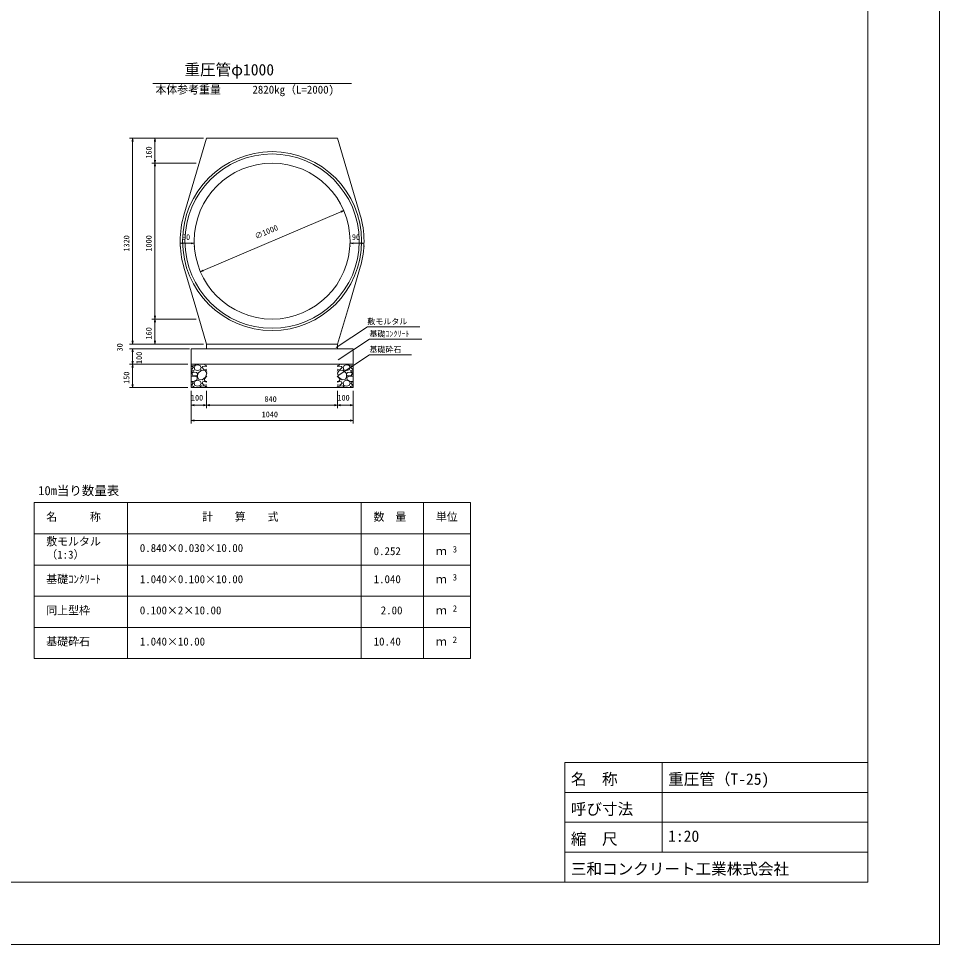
# Model space of a CAD drawing. Units: millimetres, scale not verified. Extents: x 0 to 84100, y 0 to 59400.
# Drawn here: x 54551 to 84100, y 0 to 29700 of the extents above; entities that cross this region are included whole.
import ezdxf
from ezdxf.enums import TextEntityAlignment as Align

# ---------------------------------------------------------------- set-up
doc = ezdxf.new("R2010")
doc.units = ezdxf.units.MM
doc.header["$LTSCALE"] = 100
for name, color, linetype, lineweight in [('D-MTR-FRAM（材料表図枠）', 2, 'Continuous', 18), ('D-STR-DIM（寸法）', 7, 'Continuous', 18), ('D-STR-HTXT（旗揚げ）', 7, 'Continuous', 18), ('D-STR-STRn（構造物）', 7, 'Continuous', 18), ('D-STR（構造物外形線）', 1, 'Continuous', 18), ('D-TTL(外枠）', 2, 'Continuous', 18), ('DEFPOINTS_2', 8, 'Continuous', 18)]:
    doc.layers.add(name, color=color, linetype=linetype, lineweight=lineweight)
for name, color, linetype in [('D-MTR-TXT(文字列）', 7, 'Continuous'), ('D-MTR（材料表タイトル）', 7, 'Continuous'), ('D-STR-TXT（文字）', 7, 'Continuous'), ('D-TTL-TXT（文字）', 7, 'Continuous')]:
    doc.layers.add(name, color=color, linetype=linetype)
doc.styles.add('ＭＳ ゴシック', font='')
doc.styles.get('ＭＳ ゴシック').set_extended_font_data('MS Gothic')

msp = doc.modelspace()

# ---------------------------------------------------------------- linework, layer by layer
at = {"layer": 'D-MTR-FRAM（材料表図枠）'}
for p, q in [((55050, 14171.2), (69050, 14171.2)), ((55050, 9171.2), (55050, 14171.2)), ((58050, 9171.2), (58050, 14171.2)), ((65550, 9171.2), (65550, 14171.2)), ((67550, 10971.2), (67550, 14171.2)), ((67550, 9171.2), (67550, 14171.2)), ((69050, 9171.2), (69050, 14171.2)), ((55050, 13171.2), (69050, 13171.2)), ((55050, 12171.2), (69050, 12171.2)), ((55050, 11171.2), (69050, 11171.2)), ((55050, 10171.2), (69050, 10171.2)), ((55050, 9171.2), (69050, 9171.2))]:
    msp.add_line(p, q, dxfattribs=at)
at = {"layer": 'D-STR-DIM（寸法）'}
for p, q in [((60486.9, 25859.8), (58113, 25859.8)), ((58196.4, 25759.8), (58213, 25859.8)), ((58213, 25859.8), (58229.7, 25759.8)), ((58213, 25859.8), (58213, 25759.8)), ((60486.9, 25859.8), (58828.1, 25859.8)), ((58911.4, 25759.8), (58928.1, 25859.8)), ((58928.1, 25859.8), (58944.7, 25759.8)), ((58928.1, 25859.8), (58928.1, 25759.8)), ((58213, 25759.8), (58213, 19359.8)), ((58928.1, 25759.8), (58928.1, 25159.8)), ((60250.2, 25059.8), (58828.1, 25059.8)), ((60250.2, 25059.8), (58828.1, 25059.8)), ((58928.1, 25059.8), (58911.4, 25159.8)), ((58911.4, 24959.8), (58928.1, 25059.8)), ((58944.7, 25159.8), (58928.1, 25059.8)), ((58928.1, 25059.8), (58928.1, 25159.8)), ((58928.1, 25059.8), (58944.7, 24959.8)), ((58928.1, 25059.8), (58928.1, 24959.8)), ((58928.1, 24959.8), (58928.1, 20159.8)), ((64894.2, 23502.2), (60479.7, 21617.4)), ((64887.6, 23517.6), (64986.1, 23541.5)), ((64986.1, 23541.5), (64894.2, 23502.2)), ((64986.1, 23541.5), (64900.7, 23486.9)), ((59736.9, 22492.3), (59836.9, 22509)), ((59836.9, 22475.6), (59736.9, 22492.3)), ((59736.9, 22492.3), (59836.9, 22492.3)), ((59736.9, 22412.7), (59736.9, 22392.3)), ((60086.9, 22492.3), (59836.9, 22492.3)), ((60086.9, 22509), (60186.9, 22492.3)), ((60186.9, 22492.3), (60086.9, 22475.6)), ((60186.9, 22492.3), (60086.9, 22492.3)), ((60186.9, 22412.7), (60186.9, 22392.3)), ((65186.9, 22492.3), (65286.9, 22509)), ((65286.9, 22475.6), (65186.9, 22492.3)), ((65186.9, 22492.3), (65286.9, 22492.3)), ((65186.9, 22412.7), (65186.9, 22392.3)), ((65286.9, 22492.3), (65536.9, 22492.3)), ((65536.9, 22509), (65636.9, 22492.3)), ((65636.9, 22492.3), (65536.9, 22475.6)), ((65636.9, 22492.3), (65536.9, 22492.3)), ((65636.9, 22412.7), (65636.9, 22392.3)), ((60387.7, 21578.1), (60473.2, 21632.7)), ((60387.7, 21578.1), (60479.7, 21617.4)), ((60486.3, 21602), (60387.7, 21578.1)), ((60250.2, 20059.8), (58828.1, 20059.8)), ((60250.2, 20059.8), (58828.1, 20059.8)), ((58928.1, 20059.8), (58911.4, 20159.8)), ((58911.4, 19959.8), (58928.1, 20059.8)), ((58944.7, 20159.8), (58928.1, 20059.8)), ((58928.1, 20059.8), (58928.1, 20159.8)), ((58928.1, 20059.8), (58944.7, 19959.8)), ((58928.1, 20059.8), (58928.1, 19959.8)), ((58928.1, 19959.8), (58928.1, 19359.8)), ((58213, 19259.8), (58196.4, 19359.8)), ((58213, 19259.8), (58196.4, 19359.8)), ((58213, 19359.8), (58213, 19459.8)), ((58229.7, 19359.8), (58213, 19259.8)), ((58213, 19259.8), (58213, 19359.8)), ((58229.7, 19359.8), (58213, 19259.8)), ((58213, 19259.8), (58213, 19359.8)), ((58928.1, 19259.8), (58911.4, 19359.8)), ((58944.7, 19359.8), (58928.1, 19259.8)), ((58928.1, 19259.8), (58928.1, 19359.8)), ((60486.9, 19259.8), (58113, 19259.8)), ((60486.9, 19259.8), (58113, 19259.8)), ((59986.9, 19109.8), (58113, 19109.8)), ((60031.9, 19109.8), (58113, 19109.8)), ((58196.4, 19009.8), (58213, 19109.8)), ((58196.4, 19009.8), (58213, 19109.8)), ((58213, 19109.8), (58229.7, 19009.8)), ((58213, 19109.8), (58213, 19009.8)), ((58213, 19109.8), (58229.7, 19009.8)), ((58213, 19109.8), (58213, 19009.8)), ((58213, 19009.8), (58213, 18909.8)), ((58213, 19009.8), (58213, 18709.8)), ((60336.9, 19259.8), (58828.1, 19259.8)), ((59986.9, 18609.8), (58113, 18609.8)), ((59986.9, 18609.8), (58113, 18609.8)), ((58213, 18609.8), (58196.4, 18709.8)), ((58196.4, 18509.8), (58213, 18609.8)), ((58229.7, 18709.8), (58213, 18609.8)), ((58213, 18609.8), (58213, 18709.8)), ((58213, 18609.8), (58229.7, 18509.8)), ((58213, 18609.8), (58213, 18509.8)), ((58213, 18509.8), (58213, 17959.8)), ((59986.9, 17859.8), (58113, 17859.8)), ((58213, 17859.8), (58196.4, 17959.8)), ((58229.7, 17959.8), (58213, 17859.8)), ((58213, 17859.8), (58213, 17959.8)), ((60086.9, 17759.8), (60086.9, 16706.3)), ((60086.9, 17759.8), (60086.9, 17198.7)), ((60586.9, 17759.8), (60586.9, 17198.7)), ((60586.9, 17759.8), (60586.9, 17198.7)), ((64786.9, 17759.8), (64786.9, 17198.7)), ((64786.9, 17759.8), (64786.9, 17198.7)), ((65286.9, 17759.8), (65286.9, 17198.7)), ((65286.9, 17759.8), (65286.9, 16706.3)), ((60086.9, 17298.7), (60186.9, 17315.3)), ((60186.9, 17282), (60086.9, 17298.7)), ((60086.9, 17298.7), (60186.9, 17298.7)), ((60486.9, 17298.7), (60186.9, 17298.7)), ((60486.9, 17315.3), (60586.9, 17298.7)), ((60586.9, 17298.7), (60486.9, 17282)), ((60586.9, 17298.7), (60486.9, 17298.7)), ((60586.9, 17298.7), (60686.9, 17315.3)), ((60686.9, 17282), (60586.9, 17298.7)), ((60586.9, 17298.7), (60686.9, 17298.7)), ((64686.9, 17298.7), (60686.9, 17298.7)), ((64686.9, 17315.3), (64786.9, 17298.7)), ((64786.9, 17298.7), (64686.9, 17282)), ((64786.9, 17298.7), (64686.9, 17298.7)), ((64786.9, 17298.7), (64886.9, 17315.3)), ((64886.9, 17282), (64786.9, 17298.7)), ((64786.9, 17298.7), (64886.9, 17298.7)), ((64886.9, 17298.7), (65186.9, 17298.7)), ((65186.9, 17315.3), (65286.9, 17298.7)), ((65286.9, 17298.7), (65186.9, 17282)), ((65286.9, 17298.7), (65186.9, 17298.7)), ((60086.9, 16806.3), (60186.9, 16822.9)), ((60186.9, 16789.6), (60086.9, 16806.3)), ((60086.9, 16806.3), (60186.9, 16806.3)), ((65186.9, 16806.3), (60186.9, 16806.3)), ((65186.9, 16822.9), (65286.9, 16806.3)), ((65286.9, 16806.3), (65186.9, 16789.6)), ((65286.9, 16806.3), (65186.9, 16806.3))]:
    msp.add_line(p, q, dxfattribs=at)
at = {"layer": 'D-STR-HTXT（旗揚げ）'}
for p, q in [((58860.8, 27620.5), (65239.2, 27620.5)), ((64740.9, 19146.7), (65743.5, 19808.2)), ((67429.1, 19808.2), (65743.5, 19808.2)), ((64808, 18752.9), (65810.6, 19414.4)), ((67489.2, 19414.4), (65810.6, 19414.4)), ((64808, 18249.7), (65810.6, 18911.2)), ((67158, 18911.2), (65810.6, 18911.2))]:
    msp.add_line(p, q, dxfattribs=at)
at = {"layer": 'D-STR-STRn（構造物）'}
for p, q in [((60586.9, 19109.8), (60086.9, 19109.8)), ((60086.9, 19109.8), (60086.9, 17859.8)), ((60586.9, 19259.8), (60586.9, 19109.8)), ((65286.9, 19109.8), (60586.9, 19109.8)), ((64786.9, 19259.8), (64786.9, 19109.8)), ((64786.9, 19109.8), (65286.9, 19109.8)), ((65286.9, 19109.8), (65286.9, 17859.8)), ((60086.9, 18609.8), (65286.9, 18609.8)), ((60167.9, 18555), (60086.9, 18561.5)), ((60152.7, 18526.1), (60086.9, 18542.5)), ((60113.2, 18450.5), (60086.9, 18448.2)), ((60122.7, 18421.9), (60087.7, 18406.9)), ((60157, 18502.2), (60112, 18452.2)), ((60182.5, 18401.3), (60122.5, 18421.3)), ((60157.4, 18500.7), (60152.4, 18525.7)), ((60265.6, 18609.8), (60166.5, 18557.9)), ((60182.2, 18501.3), (60212.2, 18431.3)), ((60186.8, 18500.9), (60216.8, 18570.9)), ((60212.9, 18431.6), (60297.9, 18406.6)), ((60217.5, 18571.1), (60297.5, 18596.1)), ((60296.9, 18406.7), (60381.9, 18431.7)), ((60297.7, 18596.3), (60377.7, 18566.3)), ((60416.9, 18421.1), (60301.9, 18316.1)), ((60377.4, 18566), (60407.4, 18501)), ((60382, 18431.9), (60407, 18501.9)), ((60537.4, 18412), (60417.4, 18422)), ((60497.4, 18441.3), (60442.4, 18501.3)), ((60442.5, 18501.4), (60457.5, 18541.4)), ((60442.8, 18608), (60445.2, 18609.8)), ((60551.8, 18552.1), (60456.8, 18542.1)), ((60595.1, 18448.9), (60498.2, 18440.5)), ((60542.9, 18565.9), (60517.4, 18609.8)), ((60595.1, 18560.9), (60542.9, 18565)), ((60595.1, 18540.5), (60552.7, 18551.1)), ((64778.8, 18560.9), (64830.9, 18565)), ((64778.8, 18540.5), (64821.2, 18551.1)), ((64778.8, 18448.9), (64875.7, 18440.5)), ((64822.1, 18552.1), (64917.1, 18542.1)), ((64830.9, 18565.9), (64856.5, 18609.8)), ((64836.5, 18412), (64956.5, 18422)), ((64876.5, 18441.3), (64931.5, 18501.3)), ((64931.4, 18501.4), (64916.4, 18541.4)), ((64931, 18608), (64928.6, 18609.8)), ((64957, 18421.1), (65072, 18316.1)), ((64996.4, 18566), (64966.4, 18501)), ((64991.8, 18431.9), (64966.8, 18501.9)), ((65076.9, 18406.7), (64991.9, 18431.7)), ((65076.1, 18596.3), (64996.1, 18566.3)), ((65161, 18431.6), (65076, 18406.6)), ((65156.4, 18571.1), (65076.4, 18596.1)), ((65108.2, 18609.8), (65207.4, 18557.9)), ((65187.1, 18500.9), (65157.1, 18570.9)), ((65191.6, 18501.3), (65161.6, 18431.3)), ((65191.4, 18401.3), (65251.4, 18421.3)), ((65205.9, 18555), (65286.9, 18561.5)), ((65216.4, 18500.7), (65221.4, 18525.7)), ((65216.9, 18502.2), (65261.9, 18452.2)), ((65221.2, 18526.1), (65286.9, 18542.5)), ((65251.1, 18421.9), (65286.1, 18406.9)), ((65260.7, 18450.5), (65286.9, 18448.2)), ((60093.2, 18321.4), (60086.9, 18331.6)), ((60086.9, 18303.2), (60092.5, 18320.5)), ((60086.9, 18216), (60097, 18227.2)), ((60087.3, 18406.1), (60107.3, 18356.1)), ((60097.5, 18226.1), (60227.5, 18226.1)), ((60157.5, 18361), (60107.5, 18311)), ((60107.5, 18311.3), (60147.5, 18251.3)), ((60108.2, 18356.1), (60183.2, 18401.1)), ((60147.4, 18251.3), (60272.4, 18236.3)), ((60256.9, 18345.7), (60156.9, 18360.7)), ((60227.5, 18225.8), (60292.5, 18180.8)), ((60297.6, 18311.2), (60257.6, 18346.2)), ((60293.1, 18181), (60273.1, 18111)), ((60273.7, 18236.5), (60298.7, 18281.5)), ((60297, 18212.1), (60337, 18117.1)), ((60302.1, 18316.6), (60297.1, 18211.6)), ((60297.5, 18281.1), (60297.5, 18311.1)), ((60442.8, 18107.9), (60552.8, 18192.9)), ((60507, 18127.2), (60595.1, 18225)), ((60542.9, 18065.9), (60507.9, 18125.9)), ((60593.2, 18321.4), (60538.2, 18411.4)), ((60552.5, 18195.5), (60592.5, 18320.5)), ((60587.3, 18406.1), (60595.1, 18386.8)), ((60595.1, 18410), (60587.7, 18406.9)), ((64778.8, 18410), (64786.1, 18406.9)), ((64786.5, 18406.1), (64778.8, 18386.8)), ((64866.9, 18127.2), (64778.8, 18225)), ((64780.7, 18321.4), (64835.7, 18411.4)), ((64821.4, 18195.5), (64781.4, 18320.5)), ((64931, 18107.9), (64821, 18192.9)), ((64830.9, 18065.9), (64865.9, 18125.9)), ((65076.8, 18212.1), (65036.8, 18117.1)), ((65071.8, 18316.6), (65076.8, 18211.6)), ((65100.2, 18236.5), (65075.2, 18281.5)), ((65076.3, 18311.2), (65116.3, 18346.2)), ((65076.3, 18281.1), (65076.3, 18311.1)), ((65080.8, 18181), (65100.8, 18111)), ((65146.4, 18225.8), (65081.4, 18180.8)), ((65226.5, 18251.3), (65101.5, 18236.3)), ((65116.9, 18345.7), (65216.9, 18360.7)), ((65276.3, 18226.1), (65146.3, 18226.1)), ((65265.7, 18356.1), (65190.7, 18401.1)), ((65216.4, 18361), (65266.4, 18311)), ((65266.3, 18311.3), (65226.3, 18251.3)), ((65286.5, 18406.1), (65266.5, 18356.1)), ((65286.9, 18216), (65276.9, 18227.2)), ((65280.7, 18321.4), (65286.9, 18331.6)), ((65286.9, 18303.2), (65281.4, 18320.5)), ((60167.9, 18055), (60086.9, 18061.5)), ((60152.7, 18026.1), (60086.9, 18042.5)), ((60113.2, 17950.5), (60086.9, 17948.2)), ((60086.9, 17859.8), (65286.9, 17859.8)), ((60087.3, 17906.1), (60105.9, 17859.8)), ((60122.7, 17921.9), (60087.7, 17906.9)), ((60157, 18002.2), (60112, 17952.2)), ((60114.4, 17859.8), (60183.2, 17901.1)), ((60182.5, 17901.3), (60122.5, 17921.3)), ((60157.4, 18000.7), (60152.4, 18025.7)), ((60157.5, 17861), (60156.3, 17859.8)), ((60163.2, 17859.8), (60156.9, 17860.7)), ((60271.5, 18112.9), (60166.5, 18057.9)), ((60182.2, 18001.3), (60212.2, 17931.3)), ((60186.8, 18000.9), (60216.8, 18070.9)), ((60212.9, 17931.6), (60297.9, 17906.6)), ((60217.5, 18071.1), (60297.5, 18096.1)), ((60296.9, 17906.7), (60381.9, 17931.7)), ((60297.7, 18096.3), (60377.7, 18066.3)), ((60337.9, 18116.5), (60442.9, 18111.5)), ((60416.9, 17921.1), (60349.8, 17859.8)), ((60377.4, 18066), (60407.4, 18001)), ((60382, 17931.9), (60407, 18001.9)), ((60537.4, 17912), (60417.4, 17922)), ((60497.4, 17941.3), (60442.4, 18001.3)), ((60442.5, 18001.4), (60457.5, 18041.4)), ((60551.8, 18052.2), (60456.8, 18042.2)), ((60595.1, 17948.9), (60498.2, 17940.5)), ((60569.7, 17859.8), (60538.2, 17911.4)), ((60595.1, 18060.8), (60542.9, 18065)), ((60595.1, 18040.5), (60552.7, 18051.1)), ((60587.3, 17906.1), (60595.1, 17886.8)), ((60595.1, 17910), (60587.7, 17906.9)), ((64778.8, 18060.8), (64830.9, 18065)), ((64778.8, 18040.5), (64821.2, 18051.1)), ((64778.8, 17948.9), (64875.7, 17940.5)), ((64778.8, 17910), (64786.1, 17906.9)), ((64786.5, 17906.1), (64778.8, 17886.8)), ((64804.2, 17859.8), (64835.7, 17911.4)), ((64822.1, 18052.2), (64917.1, 18042.2)), ((64836.5, 17912), (64956.5, 17922)), ((64876.5, 17941.3), (64931.5, 18001.3)), ((64931.4, 18001.4), (64916.4, 18041.4)), ((65035.9, 18116.5), (64930.9, 18111.5)), ((64957, 17921.1), (65024.1, 17859.8)), ((64996.4, 18066), (64966.4, 18001)), ((64991.8, 17931.9), (64966.8, 18001.9)), ((65076.9, 17906.7), (64991.9, 17931.7)), ((65076.1, 18096.3), (64996.1, 18066.3)), ((65161, 17931.6), (65076, 17906.6)), ((65156.4, 18071.1), (65076.4, 18096.1)), ((65102.4, 18112.9), (65207.4, 18057.9)), ((65187.1, 18000.9), (65157.1, 18070.9)), ((65191.6, 18001.3), (65161.6, 17931.3)), ((65259.5, 17859.8), (65190.7, 17901.1)), ((65191.4, 17901.3), (65251.4, 17921.3)), ((65205.9, 18055), (65286.9, 18061.5)), ((65210.6, 17859.8), (65216.9, 17860.7)), ((65216.4, 18000.7), (65221.4, 18025.7)), ((65216.4, 17861), (65217.6, 17859.8)), ((65216.9, 18002.2), (65261.9, 17952.2)), ((65221.2, 18026.1), (65286.9, 18042.5)), ((65251.1, 17921.9), (65286.1, 17906.9)), ((65260.7, 17950.5), (65286.9, 17948.2)), ((65286.5, 17906.1), (65268, 17859.8))]:
    msp.add_line(p, q, dxfattribs=at)
at = {"layer": 'D-STR（構造物外形線）'}
for p, q in [((59858.2, 23396.8), (60586.9, 25859.8)), ((64786.9, 25859.8), (60586.9, 25859.8)), ((65515.7, 23396.8), (64786.9, 25859.8)), ((59858.2, 21722.8), (60240.1, 20432.1)), ((65515.7, 21722.8), (65133.8, 20432.1)), ((60240.1, 20432.1), (60586.9, 19259.8)), ((65133.8, 20432.1), (64786.9, 19259.8)), ((64786.9, 19259.8), (60586.9, 19259.8))]:
    msp.add_line(p, q, dxfattribs=at)
for radius in [2870, 2795, 2500]:
    msp.add_circle((62686.9, 22559.8), radius, dxfattribs=at)
for start, end in [(163.51723, 196.48277), (343.51723, 16.48277)]:
    msp.add_arc((62686.9, 22559.8), 2950, start, end, dxfattribs=at)
at = {"layer": 'D-TTL(外枠）'}
for p, q in [((81800, 57400), (81800, 2000)), ((72080, 5840), (81800, 5840)), ((72080, 5840), (72080, 2000)), ((75200, 5840), (75200, 2960)), ((72080, 4880), (81800, 4880)), ((72080, 3920), (81800, 3920)), ((72080, 2960), (81800, 2960)), ((81800, 2000), (2300, 2000))]:
    msp.add_line(p, q, dxfattribs=at)
at = {"layer": 'DEFPOINTS_2'}
for p, q in [((84100, 0), (84100, 59400)), ((0, 0), (84100, 0))]:
    msp.add_line(p, q, dxfattribs=at)

# ---------------------------------------------------------------- texts
at = {"layer": 'D-MTR-TXT(文字列）', "style": 'ＭＳ ゴシック'}
for s, height, p in [('本体参考重量', 256.6, (58943.9, 27213.8)), ('2820kg（L=2000)', 256.6, (62055.9, 27213.8)), ('名\u3000\u3000\u3000称', 256.6, (55442.3, 13511.5)), ('計\u3000\u3000算\u3000\u3000式', 256.6, (60443, 13511.5)), ('数\u3000量', 256.6, (65942.3, 13511.5)), ('単位', 256.6, (67942.3, 13511.5)), ('敷モルタル', 256.6, (55442.3, 12721.6)), ('0.840×0.030×10.00', 256.6, (58442.3, 12511.5)), ('3', 205.3, (68482.5, 12512)), ('（1:3）', 256.6, (55442.3, 12299.3)), ('0.252', 256.6, (65945, 12411.5)), ('ｍ', 256.6, (67942.3, 12411.5)), ('基礎ｺﾝｸﾘｰﾄ', 256.6, (55442.3, 11511.5)), ('1.040×0.100×10.00', 256.6, (58442.3, 11511.5)), ('1.040', 256.6, (65945, 11511.5)), ('ｍ', 256.6, (67942.3, 11511.5)), ('3', 205.3, (68482.5, 11612)), ('同上型枠', 256.6, (55442.3, 10511.5)), ('0.100×2×10.00', 256.6, (58442.3, 10511.5)), ('2.00', 256.6, (66172.4, 10511.5)), ('ｍ', 256.6, (67942.3, 10511.5)), ('2', 205.3, (68482.5, 10612)), ('基礎砕石', 256.6, (55442.3, 9511.5)), ('1.040×10.00', 256.6, (58442.3, 9511.5)), ('10.40', 256.6, (65945, 9511.5)), ('2', 205.3, (68482.5, 9612)), ('ｍ', 256.6, (67942.3, 9511.5))]:
    msp.add_text(s, height=height, dxfattribs=at).set_placement(p, align=Align.BOTTOM_LEFT)
at = {"layer": 'D-MTR（材料表タイトル）', "style": 'ＭＳ ゴシック'}
msp.add_text('10m当り数量表', height=293.3, dxfattribs=at).set_placement((55184.2, 14323.7), align=Align.BOTTOM_LEFT)
at = {"layer": 'D-STR-DIM（寸法）', "style": 'ＭＳ ゴシック'}
for s, rotation, p in [('160', 90, (58878.1, 25206.6)), ('∅1000', 23.121, (62198.3, 22567.5)), ('1320', 90, (58163, 22225.4)), ('1000', 90, (58878.1, 22225.4)), ('160', 90, (58878.1, 19406.6)), ('30', 90, (57945.2, 19021.7)), ('100', 90, (58566.5, 18618.9)), ('150', 90, (58163, 17981.6))]:
    msp.add_text(s, height=183.3, rotation=rotation, dxfattribs=at).set_placement(p, align=Align.BOTTOM_LEFT)
for s, p in [('90', (59797.6, 22542.3)), ('90', (65247.6, 22542.3)), ('100', (60083.8, 17390.1)), ('840', (62442.6, 17348.7)), ('100', (64783.8, 17390.1)), ('1040', (62352.5, 16856.3))]:
    msp.add_text(s, height=183.3, dxfattribs=at).set_placement(p, align=Align.BOTTOM_LEFT)
at = {"layer": 'D-STR-TXT（文字）', "style": 'ＭＳ ゴシック'}
for s, p in [('敷モルタル', (65743.5, 19833.5)), ('基礎ｺﾝｸﾘｰﾄ', (65810.6, 19439.7)), ('基礎砕石', (65810.6, 18936.5))]:
    msp.add_text(s, height=183.3, dxfattribs=at).set_placement(p, align=Align.BOTTOM_LEFT)
at = {"layer": 'D-TTL-TXT（文字）', "style": 'ＭＳ ゴシック'}
for s, p in [('重圧管φ1000', (59873.7, 27765.4)), ('名\u3000称', (72273.1, 5011.4)), ('重圧管（T-25)', (75393.1, 5011.4)), ('呼び寸法', (72273.1, 4051.4)), ('縮\u3000尺', (72273.1, 3091.4)), ('1:20', (75393.1, 3182.7)), ('三和コンクリート工業株式会社', (72273.1, 2131.4))]:
    msp.add_text(s, height=366.6, dxfattribs=at).set_placement(p, align=Align.BOTTOM_LEFT)

doc.saveas('drawing.dxf')
